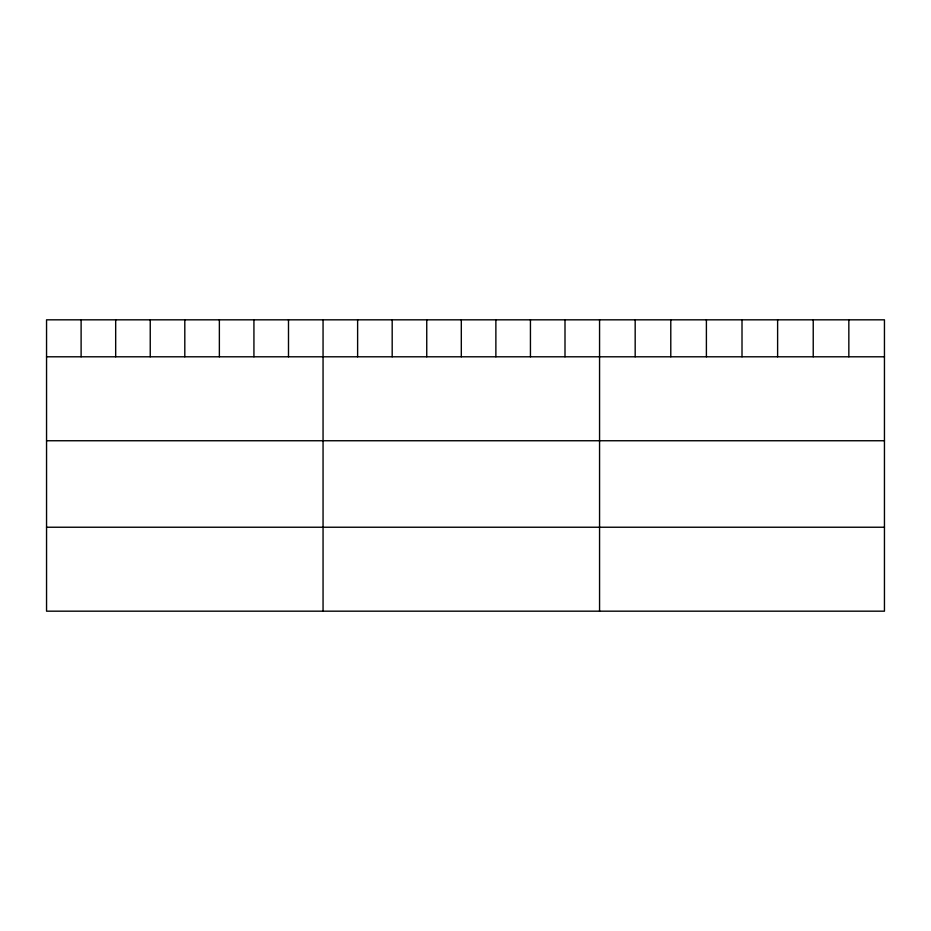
<?xml version="1.0" encoding="UTF-8"?>
<svg xmlns="http://www.w3.org/2000/svg" width="931" height="931" viewBox="0 0 931 931"><rect width="100%" height="100%" fill="white"/><g stroke="black" fill="none" stroke-linecap="round" stroke-linejoin="round"><path stroke-width="1.4" d="M884.45 356.794L884.45 611.178L46.55 611.178L46.55 319.822L884.45 319.822L884.45 356.794L46.55 356.794M46.55 440.747L884.45 440.747M46.55 527.237L884.45 527.237M848.839 319.822L848.839 356.794M813.228 319.822L813.228 356.794M777.618 319.822L777.618 356.794M742.007 319.822L742.007 356.794M706.396 319.822L706.396 356.794M670.785 319.822L670.785 356.794M635.175 319.822L635.175 356.794M599.564 319.822L599.564 611.178M565.001 319.822L565.001 356.794M530.437 319.822L530.437 356.794M495.874 319.822L495.874 356.794M461.31 319.822L461.31 356.794M426.747 319.822L426.747 356.794M392.184 319.822L392.184 356.794M357.62 319.822L357.62 356.794M323.057 319.822L323.057 611.178M288.494 319.822L288.494 356.794M253.93 319.822L253.93 356.794M219.367 319.822L219.367 356.794M184.804 319.822L184.804 356.794M150.24 319.822L150.24 356.794M115.677 319.822L115.677 356.794M81.113 319.822L81.113 356.794"/></g></svg>
